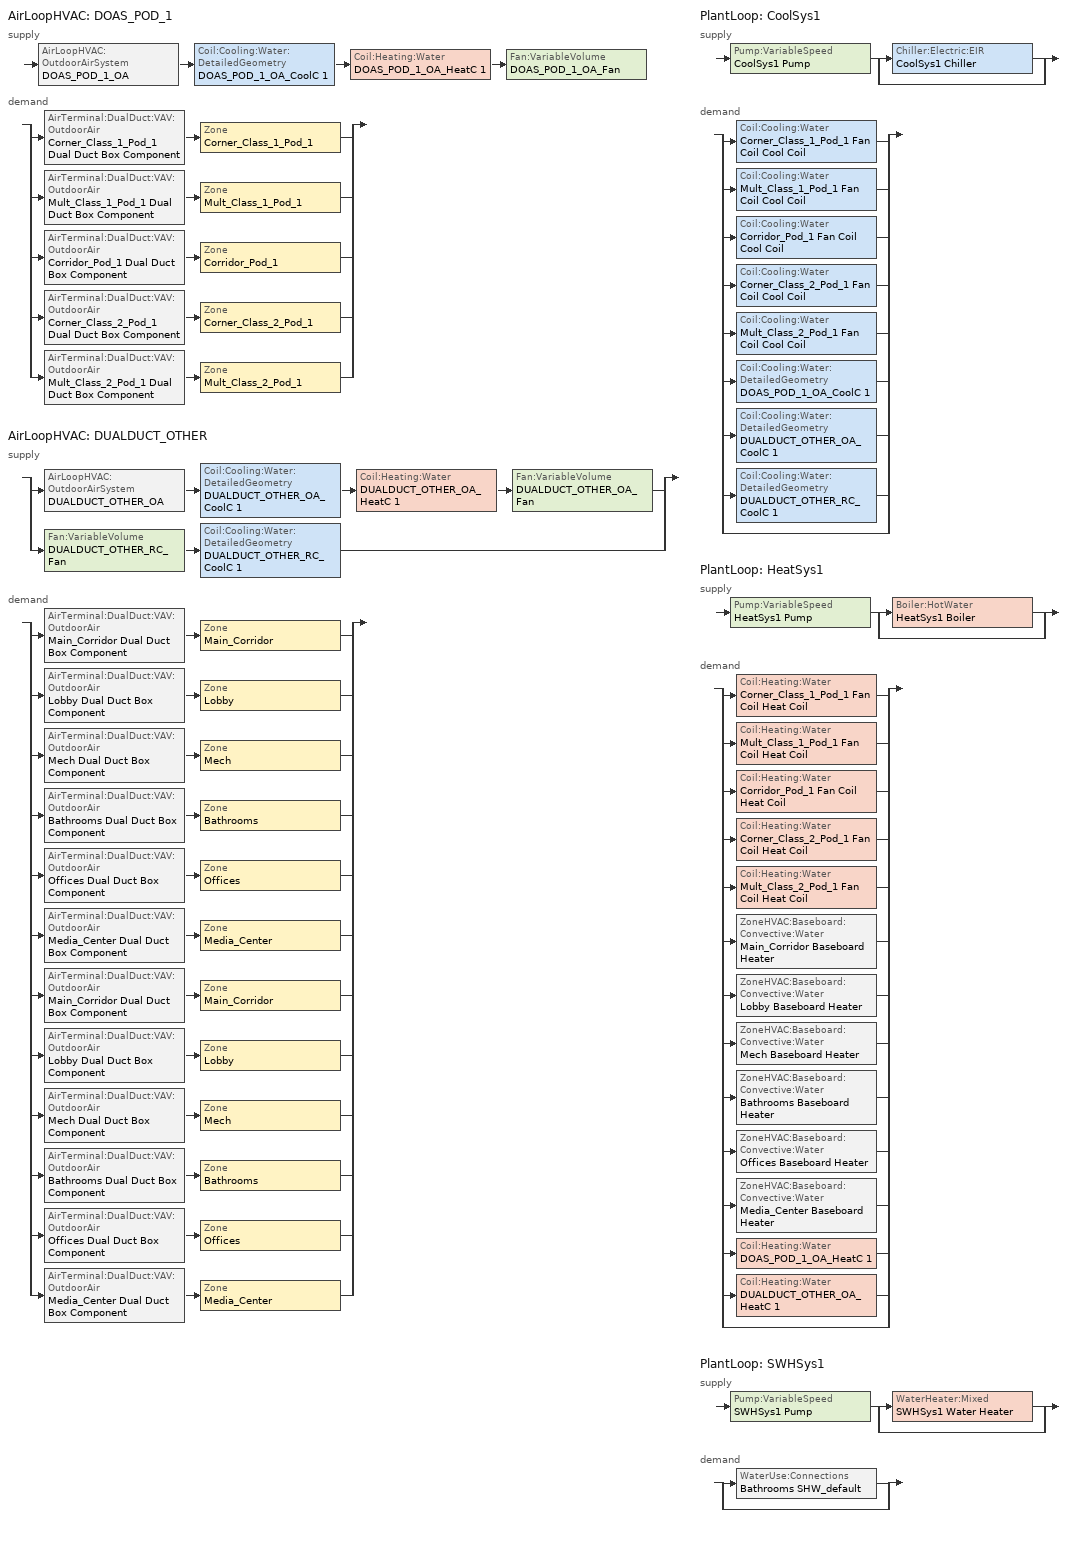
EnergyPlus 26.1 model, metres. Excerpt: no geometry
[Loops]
AirLoopHVAC 'DOAS_POD_1'
 supply: AirLoopHVAC:OutdoorAirSystem 'DOAS_POD_1_OA' > Coil:Cooling:Water:DetailedGeometry 'DOAS_POD_1_OA_CoolC 1' > Coil:Heating:Water 'DOAS_POD_1_OA_HeatC 1' > Fan:VariableVolume 'DOAS_POD_1_OA_Fan'
 demand: split
  | AirTerminal:DualDuct:VAV:OutdoorAir 'Corner_Class_1_Pod_1 Dual Duct Box Component' > Zone 'Corner_Class_1_Pod_1'
  | AirTerminal:DualDuct:VAV:OutdoorAir 'Mult_Class_1_Pod_1 Dual Duct Box Component' > Zone 'Mult_Class_1_Pod_1'
  | AirTerminal:DualDuct:VAV:OutdoorAir 'Corridor_Pod_1 Dual Duct Box Component' > Zone 'Corridor_Pod_1'
  | AirTerminal:DualDuct:VAV:OutdoorAir 'Corner_Class_2_Pod_1 Dual Duct Box Component' > Zone 'Corner_Class_2_Pod_1'
  | AirTerminal:DualDuct:VAV:OutdoorAir 'Mult_Class_2_Pod_1 Dual Duct Box Component' > Zone 'Mult_Class_2_Pod_1'
AirLoopHVAC 'DUALDUCT_OTHER'
 supply: split
  | AirLoopHVAC:OutdoorAirSystem 'DUALDUCT_OTHER_OA' > Coil:Cooling:Water:DetailedGeometry 'DUALDUCT_OTHER_OA_CoolC 1' > Coil:Heating:Water 'DUALDUCT_OTHER_OA_HeatC 1' > Fan:VariableVolume 'DUALDUCT_OTHER_OA_Fan'
  | Fan:VariableVolume 'DUALDUCT_OTHER_RC_Fan' > Coil:Cooling:Water:DetailedGeometry 'DUALDUCT_OTHER_RC_CoolC 1'
 demand: split
  | AirTerminal:DualDuct:VAV:OutdoorAir 'Main_Corridor Dual Duct Box Component' > Zone 'Main_Corridor'
  | AirTerminal:DualDuct:VAV:OutdoorAir 'Lobby Dual Duct Box Component' > Zone 'Lobby'
  | AirTerminal:DualDuct:VAV:OutdoorAir 'Mech Dual Duct Box Component' > Zone 'Mech'
  | AirTerminal:DualDuct:VAV:OutdoorAir 'Bathrooms Dual Duct Box Component' > Zone 'Bathrooms'
  | AirTerminal:DualDuct:VAV:OutdoorAir 'Offices Dual Duct Box Component' > Zone 'Offices'
  | AirTerminal:DualDuct:VAV:OutdoorAir 'Media_Center Dual Duct Box Component' > Zone 'Media_Center'
  | AirTerminal:DualDuct:VAV:OutdoorAir 'Main_Corridor Dual Duct Box Component' > Zone 'Main_Corridor'
  | AirTerminal:DualDuct:VAV:OutdoorAir 'Lobby Dual Duct Box Component' > Zone 'Lobby'
  | AirTerminal:DualDuct:VAV:OutdoorAir 'Mech Dual Duct Box Component' > Zone 'Mech'
  | AirTerminal:DualDuct:VAV:OutdoorAir 'Bathrooms Dual Duct Box Component' > Zone 'Bathrooms'
  | AirTerminal:DualDuct:VAV:OutdoorAir 'Offices Dual Duct Box Component' > Zone 'Offices'
  | AirTerminal:DualDuct:VAV:OutdoorAir 'Media_Center Dual Duct Box Component' > Zone 'Media_Center'
PlantLoop 'CoolSys1'
 supply: Pump:VariableSpeed 'CoolSys1 Pump' > split
  | Chiller:Electric:EIR 'CoolSys1 Chiller'
  | bypass
 demand: split
  | Coil:Cooling:Water 'Corner_Class_1_Pod_1 Fan Coil Cool Coil'
  | Coil:Cooling:Water 'Mult_Class_1_Pod_1 Fan Coil Cool Coil'
  | Coil:Cooling:Water 'Corridor_Pod_1 Fan Coil Cool Coil'
  | Coil:Cooling:Water 'Corner_Class_2_Pod_1 Fan Coil Cool Coil'
  | Coil:Cooling:Water 'Mult_Class_2_Pod_1 Fan Coil Cool Coil'
  | Coil:Cooling:Water:DetailedGeometry 'DOAS_POD_1_OA_CoolC 1'
  | Coil:Cooling:Water:DetailedGeometry 'DUALDUCT_OTHER_OA_CoolC 1'
  | Coil:Cooling:Water:DetailedGeometry 'DUALDUCT_OTHER_RC_CoolC 1'
  | bypass
PlantLoop 'HeatSys1'
 supply: Pump:VariableSpeed 'HeatSys1 Pump' > split
  | Boiler:HotWater 'HeatSys1 Boiler'
  | bypass
 demand: split
  | Coil:Heating:Water 'Corner_Class_1_Pod_1 Fan Coil Heat Coil'
  | Coil:Heating:Water 'Mult_Class_1_Pod_1 Fan Coil Heat Coil'
  | Coil:Heating:Water 'Corridor_Pod_1 Fan Coil Heat Coil'
  | Coil:Heating:Water 'Corner_Class_2_Pod_1 Fan Coil Heat Coil'
  | Coil:Heating:Water 'Mult_Class_2_Pod_1 Fan Coil Heat Coil'
  | ZoneHVAC:Baseboard:Convective:Water 'Main_Corridor Baseboard Heater'
  | ZoneHVAC:Baseboard:Convective:Water 'Lobby Baseboard Heater'
  | ZoneHVAC:Baseboard:Convective:Water 'Mech Baseboard Heater'
  | ZoneHVAC:Baseboard:Convective:Water 'Bathrooms Baseboard Heater'
  | ZoneHVAC:Baseboard:Convective:Water 'Offices Baseboard Heater'
  | ZoneHVAC:Baseboard:Convective:Water 'Media_Center Baseboard Heater'
  | Coil:Heating:Water 'DOAS_POD_1_OA_HeatC 1'
  | Coil:Heating:Water 'DUALDUCT_OTHER_OA_HeatC 1'
  | bypass
PlantLoop 'SWHSys1'
 supply: Pump:VariableSpeed 'SWHSys1 Pump' > split
  | WaterHeater:Mixed 'SWHSys1 Water Heater'
  | bypass
 demand: split
  | WaterUse:Connections 'Bathrooms SHW_default'
  | bypass
[AirLoopHVAC] Design supply air flow rate=Autosize
DOAS_POD_1; DUALDUCT_OTHER
[AirTerminal:DualDuct:VAV:OutdoorAir] Availability schedule=ALWAYS_ON; Maximum terminal air flow rate=Autosize
Name | Design specification outdoor air object | Per person ventilation rate mode
Bathrooms Dual Duct Box Component | Bathrooms Dual Duct Box OA Design Spec
Corner_Class_1_Pod_1 Dual Duct Box Component | Corner_Class_1_Pod_1 Dual Duct Box OA Design Spec | CurrentOccupancy
Corner_Class_2_Pod_1 Dual Duct Box Component | Corner_Class_2_Pod_1 Dual Duct Box OA Design Spec | CurrentOccupancy
Corridor_Pod_1 Dual Duct Box Component | Corridor_Pod_1 Dual Duct Box OA Design Spec | CurrentOccupancy
Lobby Dual Duct Box Component | Lobby Dual Duct Box OA Design Spec
Main_Corridor Dual Duct Box Component | Main_Corridor Dual Duct Box OA Design Spec
Mech Dual Duct Box Component | Mech Dual Duct Box OA Design Spec
Media_Center Dual Duct Box Component | Media_Center Dual Duct Box OA Design Spec | CurrentOccupancy
Mult_Class_1_Pod_1 Dual Duct Box Component | Mult_Class_1_Pod_1 Dual Duct Box OA Design Spec | CurrentOccupancy
Mult_Class_2_Pod_1 Dual Duct Box Component | Mult_Class_2_Pod_1 Dual Duct Box OA Design Spec | CurrentOccupancy
Offices Dual Duct Box Component | Offices Dual Duct Box OA Design Spec | CurrentOccupancy
[Boiler:HotWater]
HeatSys1 Boiler: Boiler flow mode=LeavingSetpointModulated; Design water flow rate=Autosize; Efficiency curve temperature evaluation variable=LeavingBoiler; Fuel type=NaturalGas; Maximum part load ratio=1.1; Minimum part load ratio=0; Nominal capacity=Autosize; Nominal thermal efficiency=0.9; On cycle parasitic electric load=0; Optimum part load ratio=1; Sizing factor=1; Water outlet upper temperature limit=95
[Chiller:Electric:EIR]
CoolSys1 Chiller: Chiller flow mode=NotModulated; Condenser fan power ratio=0; Condenser type=AirCooled; Cooling capacity function of temperature curve=CoolSys1 Chiller ClgCapFuncTempCurve; Design heat recovery water flow rate=0; Electric input to cooling output ratio function of part load ratio curve=CoolSys1 Chiller EirFuncPlrCurve; Electric input to cooling output ratio function of temperature curve=CoolSys1 Chiller EirFuncTempCurve; Fraction of compressor electric consumption rejected by condenser=1; Leaving chilled water lower temperature limit=2; Maximum part load ratio=1; Minimum part load ratio=0.15; Minimum unloading ratio=0.25; Optimum part load ratio=1; Reference capacity=Autosize; Reference chilled water flow rate=Autosize; Reference condenser fluid flow rate=Autosize; Reference cop=2.93; Reference entering condenser fluid temperature=35; Reference leaving chilled water temperature=6.67; Sizing factor=1
[Coil:Cooling:Water] Availability schedule=ALWAYS_ON; Design air flow rate=Autosize; Design inlet air humidity ratio=Autosize; Design inlet air temperature=Autosize; Design inlet water temperature=Autosize; Design outlet air humidity ratio=Autosize; Design outlet air temperature=Autosize; Design water flow rate=Autosize; Heat exchanger configuration=CrossFlow; Type of analysis=SimpleAnalysis
Corner_Class_1_Pod_1 Fan Coil Cool Coil; Corner_Class_2_Pod_1 Fan Coil Cool Coil; Corridor_Pod_1 Fan Coil Cool Coil; Mult_Class_1_Pod_1 Fan Coil Cool Coil; Mult_Class_2_Pod_1 Fan Coil Cool Coil
[Coil:Cooling:Water:DetailedGeometry] Availability schedule=ALWAYS_ON; Coil depth=Autosize; Fin diameter=Autosize; Fin spacing=0.0018; Fin surface area=Autosize; Fin thermal conductivity=204; Fin thickness=0.0015; Maximum water flow rate=Autosize; Minimum airflow area=Autosize; Number of tube rows=6; Number of tubes per row=Autosize; Total tube inside area=Autosize; Tube depth spacing=0.026; Tube inside diameter=0.01445; Tube outside diameter=0.0159; Tube outside surface area=Autosize; Tube thermal conductivity=386
DOAS_POD_1_OA_CoolC 1; DUALDUCT_OTHER_OA_CoolC 1; DUALDUCT_OTHER_RC_CoolC 1
[Coil:Heating:Water] Availability schedule=ALWAYS_ON; Maximum water flow rate=Autosize; Performance input method=UFactorTimesAreaAndDesignWaterFlowRate; Rated capacity=Autosize; Rated inlet air temperature=16.6; Rated inlet water temperature=82.2; Rated outlet air temperature=32.2; Rated outlet water temperature=71.1; Rated ratio for air and water convection=1; U factor times area value=Autosize
Corner_Class_1_Pod_1 Fan Coil Heat Coil; Corner_Class_2_Pod_1 Fan Coil Heat Coil; Corridor_Pod_1 Fan Coil Heat Coil; DOAS_POD_1_OA_HeatC 1; DUALDUCT_OTHER_OA_HeatC 1; Mult_Class_1_Pod_1 Fan Coil Heat Coil; Mult_Class_2_Pod_1 Fan Coil Heat Coil
[Controller:OutdoorAir] Control high indoor humidity based on outdoor humidity ratio=Yes; Economizer control action type=ModulateFlow; Economizer control type=NoEconomizer; Economizer maximum limit dry bulb temperature=28; Economizer maximum limit enthalpy=64000; Economizer minimum limit dry bulb temperature=-100; Heat recovery bypass control type=BypassWhenOAFlowGreaterThanMinimum; High humidity control=No; High humidity outdoor air flow ratio=1; Lockout type=NoLockout; Maximum outdoor air flow rate=Autosize; Minimum limit type=FixedMinimum; Minimum outdoor air flow rate=0; Minimum outdoor air schedule=MinOA_Sched
Name | Minimum fraction of outdoor air schedule
DOAS_POD_1_OA_Controller | DOAS_POD_1_OAMinOAFracSchedule
DUALDUCT_OTHER_OA_Controller | DUALDUCT_OTHER_OAMinOAFracSchedule
[Controller:WaterCoil] Actuator variable=Flow; Control variable=Temperature; Maximum actuated flow=Autosize; Minimum actuated flow=0
Name | Action | Controller convergence tolerance
DOAS_POD_1_OA_CoolC 1_Controller; DUALDUCT_OTHER_OA_CoolC 1_Controller; DUALDUCT_OTHER_RC_CoolC 1_Controller | Reverse | Autosize
DOAS_POD_1_OA_HeatC 1_Controller; DUALDUCT_OTHER_OA_HeatC 1_Controller | Normal | 0.0001
[DesignSpecification:OutdoorAir]
Name | Outdoor air flow air changes per hour | Outdoor air flow per person | Outdoor air flow per zone | Outdoor air flow per zone floor area | Outdoor air method | Outdoor air schedule
Bathrooms Dual Duct Box OA Design Spec | 0 | 0 | 0.38608 | 0 | Flow/Zone | MinOA_Sched
Corner_Class_1_Pod_1 Dual Duct Box OA Design Spec; Corner_Class_2_Pod_1 Dual Duct Box OA Design Spec; Media_Center Dual Duct Box OA Design Spec; Mult_Class_1_Pod_1 Dual Duct Box OA Design Spec; Mult_Class_2_Pod_1 Dual Duct Box OA Design Spec | 0 | 0.004719 | 0 | 0.00061 | Sum | MinOA_Sched
Corridor_Pod_1 Dual Duct Box OA Design Spec | 0 | 0 | 0.05856 | 0 | Flow/Zone | MinOA_Sched
Lobby Dual Duct Box OA Design Spec | 0 | 0 | 0.052155 | 0 | Flow/Zone | MinOA_Sched
Main_Corridor Dual Duct Box OA Design Spec | 0 | 0 | 0.16653 | 0 | Flow/Zone | MinOA_Sched
Mech Dual Duct Box OA Design Spec | 0 | 0 | 0.07686 | 0 | Flow/Zone | MinOA_Sched
Offices Dual Duct Box OA Design Spec | 0 | 0.00236 | 0 | 0.000305 | Sum | MinOA_Sched
SZ DSOA Bathrooms |  | 0 | 0.38608 | 0 | Flow/Zone
SZ DSOA Corner_Class_1_Pod_1; SZ DSOA Corner_Class_2_Pod_1 |  | 0 | 0.223903 | 0 | Flow/Zone
SZ DSOA Corridor_Pod_1 |  | 0 | 0.05856 | 0 | Flow/Zone
SZ DSOA Lobby |  | 0 | 0.052155 | 0 | Flow/Zone
SZ DSOA Main_Corridor |  | 0 | 0.16653 | 0 | Flow/Zone
SZ DSOA Mech |  | 0 | 0.07686 | 0 | Flow/Zone
SZ DSOA Media_Center |  | 0 | 0.71411 | 0 | Flow/Zone
SZ DSOA Mult_Class_1_Pod_1; SZ DSOA Mult_Class_2_Pod_1 |  | 0 | 1.07881 | 0 | Flow/Zone
SZ DSOA Offices |  | 0 | 0.186543 | 0 | Flow/Zone
[Fan:OnOff] Availability schedule=ALWAYS_ON; Fan total efficiency=0.5; Maximum flow rate=Autosize; Motor efficiency=0.9; Motor in airstream fraction=1; Pressure rise=75
Corner_Class_1_Pod_1 Fan Coil Fan; Corner_Class_2_Pod_1 Fan Coil Fan; Corridor_Pod_1 Fan Coil Fan; Mult_Class_1_Pod_1 Fan Coil Fan; Mult_Class_2_Pod_1 Fan Coil Fan
[Fan:VariableVolume] End use subcategory=Fan Energy; Fan power coefficient 1=0.0407599; Fan power coefficient 2=0.088045; Fan power coefficient 3=-0.0729261; Fan power coefficient 4=0.94374; Fan power coefficient 5=0; Fan power minimum air flow rate=0; Fan power minimum flow fraction=0.25; Fan power minimum flow rate input method=FixedFlowRate; Fan total efficiency=0.69; Maximum flow rate=Autosize; Motor efficiency=0.9; Motor in airstream fraction=1; Pressure rise=1000
Name | Availability schedule
DOAS_POD_1_OA_Fan | MinOA_Sched
DUALDUCT_OTHER_OA_Fan; DUALDUCT_OTHER_RC_Fan | HVACOperationSchd
[Fan:ZoneExhaust]
Bathrooms Exhaust Fan 1: Availability schedule=MinOA_Sched; End use subcategory=Zone Exhaust Fans; Fan total efficiency=0.45; Maximum flow rate=0.3861; Pressure rise=125
[PlantEquipmentList]
CoolSys1 Equipment List: CoolSys1 Chiller, Chiller:Electric:EIR
HeatSys1 Equipment List: HeatSys1 Boiler, Boiler:HotWater
SWHSys1 Equipment List: SWHSys1 Water Heater, WaterHeater:Mixed
[PlantEquipmentOperation:CoolingLoad]
CoolSys1 Operation Scheme: Load range 1 lower limit=0; Load range 1 upper limit=1e+14; Range 1 equipment list=CoolSys1 Equipment List
[PlantEquipmentOperation:HeatingLoad] Load range 1 lower limit=0; Load range 1 upper limit=1e+15
Name | Range 1 equipment list
HeatSys1 Operation Scheme | HeatSys1 Equipment List
SWHSys1 Operation Scheme | SWHSys1 Equipment List
[PlantEquipmentOperationSchemes] Control scheme 1 schedule=PlantOnSched
Name | Control scheme 1
CoolSys1 Loop Operation Scheme List | CoolSys1 Operation Scheme
HeatSys1 Loop Operation Scheme List | HeatSys1 Operation Scheme
SWHSys1 Loop Operation Scheme List | SWHSys1 Operation Scheme
[PlantLoop] Fluid type=Water; Load distribution scheme=Optimal; Maximum loop flow rate=Autosize; Minimum loop flow rate=0; Plant loop volume=Autocalculate
Name | Maximum loop temperature | Minimum loop temperature | Plant equipment operation scheme
CoolSys1 | 98 | 1 | CoolSys1 Loop Operation Scheme List
HeatSys1 | 100 | 10 | HeatSys1 Loop Operation Scheme List
SWHSys1 | 60 | 10 | SWHSys1 Loop Operation Scheme List
[Pump:VariableSpeed] Design maximum flow rate=Autosize; Design minimum flow rate=0; Design power consumption=Autosize; Fraction of motor inefficiencies to fluid stream=0; Pump control type=Intermittent; Coefficient 1 of the part load performance curve=0
Name | Design pump head | Motor efficiency | Coefficient 2 of the part load performance curve | Coefficient 3 of the part load performance curve | Coefficient 4 of the part load performance curve
CoolSys1 Pump | 149453 | 0.9 | 0.0216 | -0.0325 | 1.0095
HeatSys1 Pump | 119563 | 0.9 | 0.0216 | -0.0325 | 1.0095
SWHSys1 Pump | 1 | 1 | 1 | 0 | 0
[SetpointManager:MixedAir] Control variable=Temperature
Name | Setpoint node or nodelist
DOAS_POD_1_OAMixed Air Temp Manager | DOAS_POD_1_OA-DOAS_POD_1_OA_CoolC 1Node
DOAS_POD_1_OA_CoolC 1 SAT Manager | DOAS_POD_1_OA_CoolC 1-DOAS_POD_1_OA_HeatC 1Node
DOAS_POD_1_OA_HeatC 1 SAT Manager | DOAS_POD_1_OA_HeatC 1-DOAS_POD_1_OA_FanNode
DUALDUCT_OTHER_OAMixed Air Temp Manager | DUALDUCT_OTHER_OA-DUALDUCT_OTHER_OA_CoolC 1Node
DUALDUCT_OTHER_OA_CoolC 1 SAT Manager | DUALDUCT_OTHER_OA_CoolC 1-DUALDUCT_OTHER_OA_HeatC 1Node
DUALDUCT_OTHER_OA_HeatC 1 SAT Manager | DUALDUCT_OTHER_OA_HeatC 1-DUALDUCT_OTHER_OA_FanNode
[SetpointManager:Scheduled] Control variable=Temperature
Name | Schedule | Setpoint node or nodelist
CoolSys1 Loop Setpoint Manager | CW-Loop-Temp-Schedule | CoolSys1 Supply Outlet Node
DOAS_POD_1 SAT Setpoint | DOAS_SAT_Sch | DOAS_POD_1 Supply Equipment Outlet Node
DUALDUCT_OTHER RC SAT Setpoint | Cold_Deck_SAT_Sch | DUALDUCT_OTHER Recirc Supply Equipment Outlet Node
DUALDUCT_OTHER SAT Setpoint | DOAS_SAT_Sch | DUALDUCT_OTHER Supply Equipment Outlet Node
HeatSys1 Boiler Setpoint Manager | HW-Loop-Temp-Schedule | HeatSys1 Supply Equipment Outlet Node
HeatSys1 Loop Setpoint Manager | HW-Loop-Temp-Schedule | HeatSys1 Supply Outlet Node
SWHSys1 Loop Setpoint Manager | SWHSys1-Loop-Temp-Schedule | SWHSys1 Supply Outlet Node
[Sizing:Plant]
Name | Design loop exit temperature | Loop design temperature difference | Loop type
SWHSys1 | 60 | 5 | Heating
HeatSys1 | 82.2 | 11.1 | Heating
CoolSys1 | 6.67 | 6.67 | Cooling
[Sizing:System] Central cooling capacity control method=VAV; Central cooling design supply air humidity ratio=0.0085; Central cooling design supply air temperature=12.8; Central heating design supply air humidity ratio=0.008; Central heating design supply air temperature=40; Central heating maximum system air flow ratio=1; Cooling design capacity=Autosize; Cooling design capacity method=CoolingDesignCapacity; Cooling supply air flow rate=0; Cooling supply air flow rate method=DesignDay; Design outdoor air flow rate=Autosize; Heating design capacity=Autosize; Heating design capacity method=HeatingDesignCapacity; Heating supply air flow rate=0; Heating supply air flow rate method=DesignDay; Precool design humidity ratio=0.008; Precool design temperature=12.8; Preheat design humidity ratio=0.008; Preheat design temperature=7; Type of zone sum to use=NonCoincident; Zone maximum outdoor air fraction=1
Name | 100 outdoor air in cooling | 100 outdoor air in heating | Type of load to size on
DOAS_POD_1 | Yes | Yes | VentilationRequirement
DUALDUCT_OTHER | No | No | Sensible
[Sizing:Zone] Account for dedicated outdoor air system=No; Cooling design air flow method=DesignDay; Cooling design air flow rate=0; Cooling minimum air flow=0; Cooling minimum air flow fraction=0; Cooling minimum air flow per zone floor area=0.000762; Dedicated outdoor air high setpoint temperature for design=Autosize; Dedicated outdoor air low setpoint temperature for design=Autosize; Dedicated outdoor air system control strategy=NeutralSupplyAir; Heating design air flow method=DesignDay; Heating design air flow rate=0; Heating maximum air flow=0.141576; Heating maximum air flow fraction=0.3; Heating maximum air flow per zone floor area=0.002032; Zone cooling design supply air humidity ratio=0.0085; Zone cooling design supply air temperature=14; Zone cooling design supply air temperature input method=SupplyAirTemperature; Zone heating design supply air humidity ratio=0.008; Zone heating design supply air temperature=40; Zone heating design supply air temperature input method=SupplyAirTemperature
Name | Design specification outdoor air object
Corner_Class_1_Pod_1 | SZ DSOA Corner_Class_1_Pod_1
Mult_Class_1_Pod_1 | SZ DSOA Mult_Class_1_Pod_1
Corridor_Pod_1 | SZ DSOA Corridor_Pod_1
Corner_Class_2_Pod_1 | SZ DSOA Corner_Class_2_Pod_1
Mult_Class_2_Pod_1 | SZ DSOA Mult_Class_2_Pod_1
Main_Corridor | SZ DSOA Main_Corridor
Lobby | SZ DSOA Lobby
Mech | SZ DSOA Mech
Bathrooms | SZ DSOA Bathrooms
Offices | SZ DSOA Offices
Media_Center | SZ DSOA Media_Center
[ThermostatSetpoint:DualSetpoint] Cooling setpoint temperature schedule=ClgSetP_Sch; Heating setpoint temperature schedule=HtgSetP_Sch
Bathrooms DualSPSched; Corner_Class_1_Pod_1 DualSPSched; Corner_Class_2_Pod_1 DualSPSched; Corridor_Pod_1 DualSPSched; Lobby DualSPSched; Main_Corridor DualSPSched; Mech DualSPSched; Media_Center DualSPSched; Mult_Class_1_Pod_1 DualSPSched; Mult_Class_2_Pod_1 DualSPSched; Offices DualSPSched
[WaterHeater:Mixed]
SWHSys1 Water Heater: Ambient temperature indicator=Schedule; Ambient temperature schedule=SWHSys1 Water Heater Ambient Temperature Schedule Name; Deadband temperature difference=2; Heater control type=Cycle; Heater fuel type=NaturalGas; Heater ignition delay=0; Heater ignition minimum flow rate=0; Heater maximum capacity=845000; Heater thermal efficiency=0.9; Indirect water heating recovery time=1.5; Maximum temperature limit=82.2222; Off cycle loss coefficient to ambient temperature=6; Off cycle loss fraction to zone=1; Off cycle parasitic fuel consumption rate=20; Off cycle parasitic fuel type=NaturalGas; Off cycle parasitic heat fraction to tank=0.9; On cycle loss coefficient to ambient temperature=6; On cycle loss fraction to zone=1; On cycle parasitic fuel consumption rate=0; On cycle parasitic fuel type=NaturalGas; On cycle parasitic heat fraction to tank=0; Setpoint temperature schedule=SWHSys1 Water Heater Setpoint Temperature Schedule Name; Source side design flow rate=Autosize; Source side effectiveness=1; Tank volume=1; Use side design flow rate=Autosize; Use side effectiveness=1
[WaterUse:Connections]
Bathrooms SHW_default: Water use equipment name 1=Bathrooms SHW_default; Drain water heat exchanger destination=Plant; Drain water heat exchanger type=None
[WaterUse:Equipment]
Bathrooms SHW_default: Zone=Bathrooms; End use subcategory=SHW_default; Flow rate fraction schedule=BLDG_SWH_SCH; Hot water supply temperature schedule=Bathrooms SHW_default Hot Supply Temp Sched; Latent fraction schedule=Bathrooms SHW_default Latent fract sched; Peak flow rate=5.94444e-05; Sensible fraction schedule=Bathrooms SHW_default Sensible fract sched; Target temperature schedule=Bathrooms SHW_default Temp Sched
[ZoneControl:Thermostat] Control type schedule=Dual Zone Control Type Sched
Name | Zone or zonelist | Control 1
Bathrooms Thermostat | Bathrooms | Bathrooms DualSPSched
Corner_Class_1_Pod_1 Thermostat | Corner_Class_1_Pod_1 | Corner_Class_1_Pod_1 DualSPSched
Corner_Class_2_Pod_1 Thermostat | Corner_Class_2_Pod_1 | Corner_Class_2_Pod_1 DualSPSched
Corridor_Pod_1 Thermostat | Corridor_Pod_1 | Corridor_Pod_1 DualSPSched
Lobby Thermostat | Lobby | Lobby DualSPSched
Main_Corridor Thermostat | Main_Corridor | Main_Corridor DualSPSched
Mech Thermostat | Mech | Mech DualSPSched
Media_Center Thermostat | Media_Center | Media_Center DualSPSched
Mult_Class_1_Pod_1 Thermostat | Mult_Class_1_Pod_1 | Mult_Class_1_Pod_1 DualSPSched
Mult_Class_2_Pod_1 Thermostat | Mult_Class_2_Pod_1 | Mult_Class_2_Pod_1 DualSPSched
Offices Thermostat | Offices | Offices DualSPSched
[ZoneHVAC:Baseboard:Convective:Water] Availability schedule=ALWAYS_ON; Convergence tolerance=0.001; Heating design capacity=Autosize; Heating design capacity method=HeatingDesignCapacity; Maximum water flow rate=Autosize; U factor times area value=Autosize
Bathrooms Baseboard Heater; Lobby Baseboard Heater; Main_Corridor Baseboard Heater; Mech Baseboard Heater; Media_Center Baseboard Heater; Offices Baseboard Heater
[Zone equipment]
Bathrooms: Bathrooms Dual Duct Box Component, Bathrooms Baseboard Heater, Bathrooms Exhaust Fan 1
Corner_Class_1_Pod_1: Corner_Class_1_Pod_1 Dual Duct Box Component, Corner_Class_1_Pod_1 Fan Coil
Corner_Class_2_Pod_1: Corner_Class_2_Pod_1 Dual Duct Box Component, Corner_Class_2_Pod_1 Fan Coil
Corridor_Pod_1: Corridor_Pod_1 Dual Duct Box Component, Corridor_Pod_1 Fan Coil
Lobby: Lobby Dual Duct Box Component, Lobby Baseboard Heater
Main_Corridor: Main_Corridor Dual Duct Box Component, Main_Corridor Baseboard Heater
Mech: Mech Dual Duct Box Component, Mech Baseboard Heater
Media_Center: Media_Center Dual Duct Box Component, Media_Center Baseboard Heater
Mult_Class_1_Pod_1: Mult_Class_1_Pod_1 Dual Duct Box Component, Mult_Class_1_Pod_1 Fan Coil
Mult_Class_2_Pod_1: Mult_Class_2_Pod_1 Dual Duct Box Component, Mult_Class_2_Pod_1 Fan Coil
Offices: Offices Dual Duct Box Component, Offices Baseboard Heater
[ZoneHVAC:FourPipeFanCoil] Availability schedule=ALWAYS_ON; Capacity control method=CyclingFan; Cooling convergence tolerance=0.001; Heating convergence tolerance=0.001; Low speed supply air flow ratio=0.33; Maximum cold water flow rate=Autosize; Maximum hot water flow rate=Autosize; Maximum outdoor air flow rate=0; Maximum supply air flow rate=Autosize; Medium speed supply air flow ratio=0.66; Minimum cold water flow rate=0; Minimum hot water flow rate=0
Name | Cooling coil | Heating coil | Supply air fan
Corner_Class_1_Pod_1 Fan Coil | Corner_Class_1_Pod_1 Fan Coil Cool Coil | Corner_Class_1_Pod_1 Fan Coil Heat Coil | Corner_Class_1_Pod_1 Fan Coil Fan
Corner_Class_2_Pod_1 Fan Coil | Corner_Class_2_Pod_1 Fan Coil Cool Coil | Corner_Class_2_Pod_1 Fan Coil Heat Coil | Corner_Class_2_Pod_1 Fan Coil Fan
Corridor_Pod_1 Fan Coil | Corridor_Pod_1 Fan Coil Cool Coil | Corridor_Pod_1 Fan Coil Heat Coil | Corridor_Pod_1 Fan Coil Fan
Mult_Class_1_Pod_1 Fan Coil | Mult_Class_1_Pod_1 Fan Coil Cool Coil | Mult_Class_1_Pod_1 Fan Coil Heat Coil | Mult_Class_1_Pod_1 Fan Coil Fan
Mult_Class_2_Pod_1 Fan Coil | Mult_Class_2_Pod_1 Fan Coil Cool Coil | Mult_Class_2_Pod_1 Fan Coil Heat Coil | Mult_Class_2_Pod_1 Fan Coil Fan
[Curve:Biquadratic] Maximum value of x=20; Maximum value of y=50; Minimum value of x=0; Minimum value of y=0
Name | Coefficient1 constant | Coefficient2 x | Coefficient3 x 2 | Coefficient4 y | Coefficient5 y 2 | Coefficient6 x y
CoolSys1 Chiller ClgCapFuncTempCurve | 1.05 | 0.0336 | 0.000215 | -0.00518 | -4.42e-05 | -0.000215
CoolSys1 Chiller EirFuncTempCurve | 0.583 | -0.00404 | 0.000468 | -0.000224 | 0.000481 | -0.000682
[Curve:Quadratic]
CoolSys1 Chiller EirFuncPlrCurve: Maximum value of x=1.2; Minimum value of x=0; Coefficient1 constant=0.0419; Coefficient2 x=0.625; Coefficient3 x 2=0.323
[Schedule:Compact]
Always_On; DOAS_POD_1_OAMinOAFracSchedule; DUALDUCT_OTHER_OAMinOAFracSchedule; HvacOperationSchd; PlantOnSched: Through: 12/31, For: AllDays, Until: 24:00, 1
Bathrooms SHW_default Hot Supply Temp Sched: Through: 12/31, For: AllDays, Until: 24:00, 55
Bathrooms SHW_default Latent fract sched: Through: 12/31, For: AllDays, Until: 24:00, 0.05
Bathrooms SHW_default Sensible fract sched: Through: 12/31, For: AllDays, Until: 24:00, 0.2
Bathrooms SHW_default Temp Sched: Through: 12/31, For: AllDays, Until: 24:00, 40
Bldg_SWH_Sch: Through: 6/30, For: Weekdays, Until: 07:00, 0.05, Until: 08:00, 0.1, Until: 09:00, 0.34, Until: 10:00, 0.6, Until: 11:00, 0.63, Until: 12:00, 0.72, Until: 13:00, 0.79, Until: 14:00, 0.83, Until: 15:00, 0.61, Until: 16:00, 0.65, Until: 18:00, 0.1, Until: 19:00, 0.19, Until: 20:00, 0.25, Until: 22:00, 0.22, Until: 23:00, 0.12, Until: 24:00, 0.09, For: SummerDesignDay, Until: 24:00, 1, For: WinterDesignDay, Until: 24:00, 0, For: AllOtherDays, Until: 08:00, 0.03, Until: 14:00, 0.05, Until: 24:00, 0.03, Through: 9/1, For: Weekdays, Until: 07:00, 0.05, Until: 18:00, 0.1, Until: 19:00, 0.19, Until: 20:00, 0.25, Until: 22:00, 0.22, Until: 23:00, 0.12, Until: 24:00, 0.09, For: SummerDesignDay, Until: 24:00, 1, For: WinterDesignDay, Until: 24:00, 0, For: AllOtherDays, Until: 08:00, 0.03, Until: 14:00, 0.05, Until: 24:00, 0.03, Through: 12/31, For: Weekdays, Until: 07:00, 0.05, Until: 08:00, 0.1, Until: 09:00, 0.34, Until: 10:00, 0.6, Until: 11:00, 0.63, Until: 12:00, 0.72, Until: 13:00, 0.79, Until: 14:00, 0.83, Until: 15:00, 0.61, Until: 16:00, 0.65, Until: 18:00, 0.1, Until: 19:00, 0.19, Until: 20:00, 0.25, Until: 22:00, 0.22, Until: 23:00, 0.12, Until: 24:00, 0.09, For: WinterDesignDay, Until: 24:00, 0, For: AllOtherDays, Until: 08:00, 0.03, Until: 14:00, 0.05, Until: 24:00, 0.03
CW-Loop-Temp-Schedule: Through: 12/31, For: AllDays, Until: 24:00, 6.7
ClgSetP_Sch: Through: 6/30, For: SummerDesignDay, Until: 24:00, 23.3, For: Weekdays, Until: 06:00, 27.2, Until: 18:00, 23.3, Until: 24:00, 27.2, For: AllOtherDays, Until: 24:00, 27.2, Through: 9/1, For: SummerDesignDay, Until: 24:00, 23.3, For: Weekdays, Until: 08:00, 27.2, Until: 13:00, 23.3, Until: 24:00, 27.2, For: AllOtherDays, Until: 24:00, 27.2, Through: 12/31, For: SummerDesignDay, Until: 24:00, 23.3, For: Weekdays, Until: 06:00, 27.2, Until: 18:00, 23.3, Until: 24:00, 27.2, For: AllOtherDays, Until: 24:00, 27.2
Cold_Deck_SAT_Sch: Through: 12/31, For: AllDays, Until: 24:00, 12.8
DOAS_SAT_Sch: Through: 12/31, For: AllDays, Until: 24:00, 20
Dual Zone Control Type Sched: Through: 12/31, For: AllDays, Until: 24:00, 4
HW-Loop-Temp-Schedule: Through: 12/31, For: AllDays, Until: 24:00, 67
HtgSetP_Sch: Through: 6/30, For: WinterDesignDay, Until: 24:00, 21.7, For: Weekdays, Until: 06:00, 15.6, Until: 18:00, 21.7, Until: 24:00, 15.6, For: AllOtherDays, Until: 24:00, 15.6, Through: 9/1, For: WinterDesignDay, Until: 24:00, 21.7, For: Weekdays, Until: 08:00, 15.6, Until: 13:00, 21.7, Until: 24:00, 15.6, For: AllOtherDays, Until: 24:00, 15.6, Through: 12/31, For: WinterDesignDay, Until: 24:00, 21.7, For: Weekdays, Until: 06:00, 15.6, Until: 18:00, 21.7, Until: 24:00, 15.6, For: AllOtherDays, Until: 24:00, 15.6
MinOA_Sched: Through: 6/30, For: WinterDesignDay SummerDesignDay, Until: 24:00, 1, For: Weekdays, Until: 06:00, 0, Until: 18:00, 1, Until: 24:00, 0, For: AllOtherDays, Until: 24:00, 0, Through: 9/1, For: WinterDesignDay SummerDesignDay, Until: 24:00, 1, For: Weekdays, Until: 08:00, 0, Until: 13:00, 1, Until: 24:00, 0, For: AllOtherDays, Until: 24:00, 0, Through: 12/31, For: WinterDesignDay SummerDesignDay, Until: 24:00, 1, For: Weekdays, Until: 06:00, 0, Until: 18:00, 1, Until: 24:00, 0, For: AllOtherDays, Until: 24:00, 0
SWHSys1 Water Heater Ambient Temperature Schedule Name: Through: 12/31, For: AllDays, Until: 24:00, 22
SWHSys1 Water Heater Setpoint Temperature Schedule Name; SWHSys1-Loop-Temp-Schedule: Through: 12/31, For: AllDays, Until: 24:00, 60
